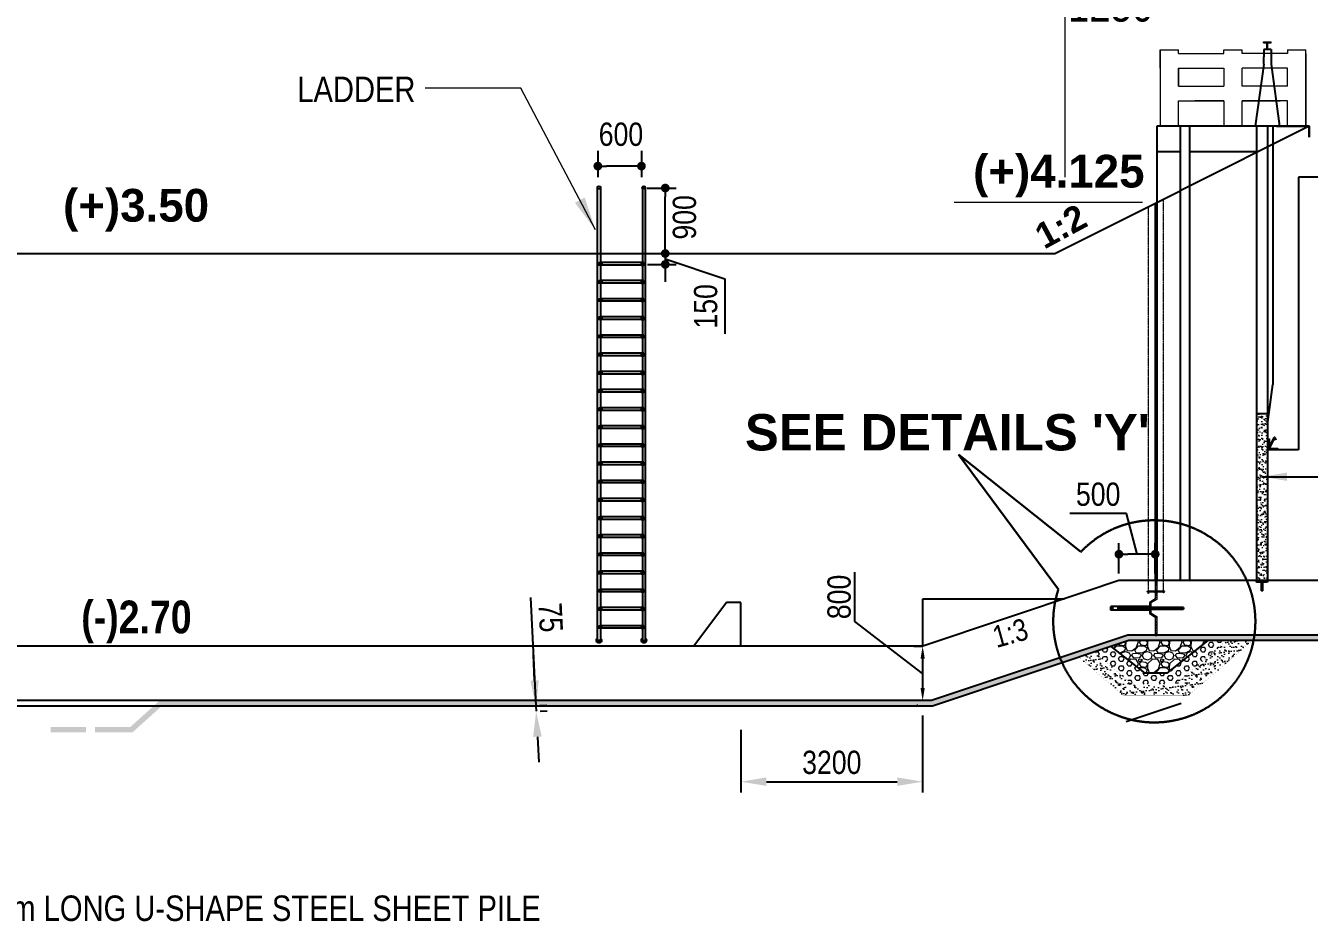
# Model space of a CAD drawing. Extents: x -119161 to 3778985, y -614964 to -30958.
# Drawn here: x 2724098 to 2741760, y -255258 to -242940 of the extents above; entities that cross this region are included whole.
import ezdxf

# ---------------------------------------------------------------- set-up
doc = ezdxf.new("R2010")
doc.units = 0
doc.header["$MEASUREMENT"] = 0
for name, pattern in [('DASHED', [0.75, 0.5, -0.25]), ('DASHED2', [9.525, 6.35, -3.175]), ('DASHEDX2', [38.1, 25.4, -12.7]), ('HIDDEN', [0.375, 0.25, -0.125])]:
    doc.linetypes.add(name, pattern=pattern)
doc.layers.get('0').update_dxf_attribs({"linetype": 'CONTINUOUS'})
doc.layers.get('DEFPOINTS').update_dxf_attribs({"linetype": 'CONTINUOUS'})
for name, color, linetype, lineweight in [('Dim', 7, 'CONTINUOUS', 9), ('Dimension', 8, 'CONTINUOUS', 18), ('Grid Line_Outer', 7, 'CONTINUOUS', 5), ('HATCH', 252, 'CONTINUOUS', 5), ('line2', 3, 'CONTINUOUS', 30), ('Railing', 8, 'CONTINUOUS', 0)]:
    doc.layers.add(name, color=color, linetype=linetype, lineweight=lineweight)
for name, color, linetype in [('DOTTED', 240, 'DASHED2'), ('LINE', 7, 'CONTINUOUS'), ('TEXT', 10, 'CONTINUOUS'), ('Water Ladder', 2, 'CONTINUOUS')]:
    doc.layers.add(name, color=color, linetype=linetype)
doc.styles.add('1-2', font='arial.ttf')
doc.styles.add('ARIAL', font='ARIALN.TTF')
doc.styles.add('DIM', font='isocp3.shx')
doc.styles.add('dimText', font='ARIALN.TTF')
doc.styles.add('text', font='ARIALN.TTF', dxfattribs={"height": 1.6})
doc.dimstyles.new('dim_150', dxfattribs={"dimtxt": 300, "dimasz": 300, "dimexe": 300, "dimexo": 100, "dimgap": 100, "dimtad": 1, "dimdec": 0, "dimzin": 0, "dimdsep": 46, "dimtxsty": 'DIM', "dimcen": 150, "dimclrd": 5, "dimclre": 5, "dimclrt": 7, "dimadec": 0, "dimazin": 0, "dimtfac": 1, "dimtdec": 0, "dimtmove": 0, "dimatfit": 3, "dimfxl": 20, "dimtolj": 1, "dimtzin": 0, "dimarcsym": 0})
doc.dimstyles.new('dim_230', dxfattribs={"dimtxt": 460, "dimasz": 460, "dimexe": 230, "dimexo": 100, "dimgap": 100, "dimtad": 1, "dimdec": 0, "dimzin": 0, "dimdsep": 46, "dimtxsty": 'dimText', "dimcen": 0.09, "dimclrd": 256, "dimclre": 256, "dimclrt": 7, "dimadec": 0, "dimazin": 0, "dimtfac": 1, "dimtdec": 0, "dimtofl": 0, "dimtmove": 0, "dimatfit": 3, "dimfxl": 1, "dimtolj": 1, "dimtzin": 0, "dimlwd": -1, "dimlwe": -1, "dimarcsym": 0})
pattern_1 = [(37.5, (2387104.2355, -270149.286), (-0.31496679, 9.63411885), [0, -7.6, 0, -8.5, 0, -8.125]), (7.5, (2387104.236, -270149.286), (8.84888353, 14.11073033), [0, -4.1, 0, -6.85, 0, -2.625]), (327.5, (2387098.0855, -270149.286), (15.5707093, 0.02829527), [0, -2.5, 0, -9, 0, -11.75]), (317.5, (2387098.086, -270149.286), (15.030633, 4.3883778), [0, -1.25, 0, -5.9, 0, -6.75])]

# ---------------------------------------------------------------- blocks, each defined once
blk = doc.blocks.new('*D1454')
at = {"layer": 'DEFPOINTS', "color": 0, "lineweight": -2, "ltscale": 500}
for p in [(2736319, -251473), (2736440, -252223), (2736440, -252223)]:
    blk.add_point(p, dxfattribs=at)
at = {"layer": 'Dim', "color": 5, "lineweight": -2, "ltscale": 500}
for p, q in [((2735505, -251136), (2735505, -250457)), ((2736440, -251848), (2735505, -251136)), ((2736319, -251473), (2736440, -251473)), ((2736440, -251648), (2736440, -252048))]:
    blk.add_line(p, q, dxfattribs=at)
for points in [[(2736411, -251648), (2736470, -251648), (2736440, -251473)], [(2736411, -252048), (2736470, -252048), (2736440, -252223)]]:
    blk.add_solid(points, dxfattribs=at)
at = {"layer": 'Dim', "color": 7, "ltscale": 500, "insert": (2735292, -250797), "char_height": 320, "attachment_point": 5, "rotation": 90, "style": 'ARIAL'}
blk.add_mtext('\\A1;800', dxfattribs=at)
blk = doc.blocks.new('_Dot')
at = {"color": 0, "linetype": 'ByBlock', "lineweight": -2}
blk.add_line((-0.5, 0), (-1, 0), dxfattribs=at)
at = {"color": 0, "linetype": 'ByBlock', "const_width": 0.5}
blk.add_lwpolyline([(-0.25, 0, 1), (0.25, 0, 1)], format="xyb", close=True, dxfattribs=at)
blk = doc.blocks.new('*D1480')
at = {"layer": 'DEFPOINTS', "color": 0, "lineweight": -2, "ltscale": 500}
for p in [(2739141, -250209), (2739141, -250573), (2739640, -250573)]:
    blk.add_point(p, dxfattribs=at)
at = {"layer": 'Dim', "color": 5, "lineweight": -2, "ltscale": 500}
for p, q in [((2739245, -249650), (2738466, -249650)), ((2739391, -250209), (2739245, -249650)), ((2739141, -250473), (2739141, -250059)), ((2739640, -250473), (2739640, -250059)), ((2739520, -250209), (2739261, -250209))]:
    blk.add_line(p, q, dxfattribs=at)
at = {"layer": 'Dim', "color": 5, "lineweight": -2, "ltscale": 500, "xscale": 120, "yscale": 120, "zscale": 120, "rotation": 180}
blk.add_blockref('_Dot', (2739141, -250209), dxfattribs=at)
at = {"layer": 'Dim', "color": 5, "lineweight": -2, "ltscale": 500, "xscale": 120, "yscale": 120, "zscale": 120}
blk.add_blockref('_Dot', (2739640, -250209), dxfattribs=at)
at = {"layer": 'Dim', "color": 7, "ltscale": 500, "insert": (2738855, -249386), "char_height": 320, "attachment_point": 5, "style": 'ARIAL'}
blk.add_mtext('\\A1;500', dxfattribs=at)
blk = doc.blocks.new('Water Ladder')
at = {"layer": 'Water Ladder'}
h = blk.add_hatch(color=15, dxfattribs=at)
h.dxf.hatch_style = 1
h.paths.add_polyline_path([(-129, -41), (-166, -41), (-166, -77), (-129, -77)])
h = blk.add_hatch(color=15, dxfattribs=at)
h.dxf.hatch_style = 1
h.paths.add_polyline_path([(415, -77), (452, -77), (452, -41), (415, -41)])
h = blk.add_hatch(color=15, dxfattribs=at)
h.dxf.hatch_style = 1
h.paths.add_polyline_path([(-129, -291), (-166, -291), (-166, -327), (-129, -327)])
h = blk.add_hatch(color=15, dxfattribs=at)
h.dxf.hatch_style = 1
h.paths.add_polyline_path([(415, -327), (452, -327), (452, -291), (415, -291)])
h = blk.add_hatch(color=15, dxfattribs=at)
h.dxf.hatch_style = 1
h.paths.add_polyline_path([(-129, -541), (-166, -541), (-166, -576), (-129, -576)])
h = blk.add_hatch(color=15, dxfattribs=at)
h.dxf.hatch_style = 1
h.paths.add_polyline_path([(415, -576), (452, -576), (452, -541), (415, -541)])
h = blk.add_hatch(color=15, dxfattribs=at)
h.dxf.hatch_style = 1
h.paths.add_polyline_path([(-129, -790), (-166, -790), (-166, -826), (-129, -826)])
h = blk.add_hatch(color=15, dxfattribs=at)
h.dxf.hatch_style = 1
h.paths.add_polyline_path([(415, -826), (452, -826), (452, -790), (415, -790)])
h = blk.add_hatch(color=15, dxfattribs=at)
h.dxf.hatch_style = 1
h.paths.add_polyline_path([(-129, -1040), (-166, -1040), (-166, -1076), (-129, -1076)])
h = blk.add_hatch(color=15, dxfattribs=at)
h.dxf.hatch_style = 1
h.paths.add_polyline_path([(-129, -1040), (-166, -1040), (-166, -1076), (-129, -1076)])
h = blk.add_hatch(color=15, dxfattribs=at)
h.dxf.hatch_style = 1
h.paths.add_polyline_path([(415, -1076), (452, -1076), (452, -1040), (415, -1040)])
h = blk.add_hatch(color=15, dxfattribs=at)
h.dxf.hatch_style = 1
h.paths.add_polyline_path([(415, -1076), (452, -1076), (452, -1040), (415, -1040)])
h = blk.add_hatch(color=15, dxfattribs=at)
h.dxf.hatch_style = 1
h.paths.add_polyline_path([(-129, -1290), (-166, -1290), (-166, -1326), (-129, -1326)])
h = blk.add_hatch(color=15, dxfattribs=at)
h.dxf.hatch_style = 1
h.paths.add_polyline_path([(415, -1326), (452, -1326), (452, -1290), (415, -1290)])
h = blk.add_hatch(color=15, dxfattribs=at)
h.dxf.hatch_style = 1
h.paths.add_polyline_path([(-129, -1540), (-166, -1540), (-166, -1576), (-129, -1576)])
h = blk.add_hatch(color=15, dxfattribs=at)
h.dxf.hatch_style = 1
h.paths.add_polyline_path([(415, -1576), (452, -1576), (452, -1540), (415, -1540)])
h = blk.add_hatch(color=15, dxfattribs=at)
h.dxf.hatch_style = 1
h.paths.add_polyline_path([(-129, -1790), (-166, -1790), (-166, -1826), (-129, -1826)])
h = blk.add_hatch(color=15, dxfattribs=at)
h.dxf.hatch_style = 1
h.paths.add_polyline_path([(415, -1826), (452, -1826), (452, -1790), (415, -1790)])
h = blk.add_hatch(color=15, dxfattribs=at)
h.dxf.hatch_style = 1
h.paths.add_polyline_path([(-129, -2040), (-166, -2040), (-166, -2076), (-129, -2076)])
h = blk.add_hatch(color=15, dxfattribs=at)
h.dxf.hatch_style = 1
h.paths.add_polyline_path([(415, -2076), (452, -2076), (452, -2040), (415, -2040)])
h = blk.add_hatch(color=15, dxfattribs=at)
h.dxf.hatch_style = 1
h.paths.add_polyline_path([(-129, -2290), (-166, -2290), (-166, -2325), (-129, -2325)])
h = blk.add_hatch(color=15, dxfattribs=at)
h.dxf.hatch_style = 1
h.paths.add_polyline_path([(415, -2325), (452, -2325), (452, -2290), (415, -2290)])
h = blk.add_hatch(color=15, dxfattribs=at)
h.dxf.hatch_style = 1
h.paths.add_polyline_path([(-129, -2539), (-166, -2539), (-166, -2575), (-129, -2575)])
h = blk.add_hatch(color=15, dxfattribs=at)
h.dxf.hatch_style = 1
h.paths.add_polyline_path([(415, -2575), (452, -2575), (452, -2539), (415, -2539)])
h = blk.add_hatch(color=15, dxfattribs=at)
h.dxf.hatch_style = 1
h.paths.add_polyline_path([(-129, -2789), (-166, -2789), (-166, -2825), (-129, -2825)])
h = blk.add_hatch(color=15, dxfattribs=at)
h.dxf.hatch_style = 1
h.paths.add_polyline_path([(415, -2825), (452, -2825), (452, -2789), (415, -2789)])
h = blk.add_hatch(color=15, dxfattribs=at)
h.dxf.hatch_style = 1
h.paths.add_polyline_path([(-129, -3039), (-166, -3039), (-166, -3075), (-129, -3075)])
h = blk.add_hatch(color=15, dxfattribs=at)
h.dxf.hatch_style = 1
h.paths.add_polyline_path([(415, -3075), (452, -3075), (452, -3039), (415, -3039)])
h = blk.add_hatch(color=15, dxfattribs=at)
h.dxf.hatch_style = 1
h.paths.add_polyline_path([(-129, -3289), (-166, -3289), (-166, -3325), (-129, -3325)])
h = blk.add_hatch(color=15, dxfattribs=at)
h.dxf.hatch_style = 1
h.paths.add_polyline_path([(415, -3325), (452, -3325), (452, -3289), (415, -3289)])
h = blk.add_hatch(color=15, dxfattribs=at)
h.dxf.hatch_style = 1
h.paths.add_polyline_path([(-129, -3539), (-166, -3539), (-166, -3575), (-129, -3575)])
h = blk.add_hatch(color=15, dxfattribs=at)
h.dxf.hatch_style = 1
h.paths.add_polyline_path([(415, -3575), (452, -3575), (452, -3539), (415, -3539)])
h = blk.add_hatch(color=15, dxfattribs=at)
h.dxf.hatch_style = 1
h.paths.add_polyline_path([(-129, -3789), (-166, -3789), (-166, -3825), (-129, -3825)])
h = blk.add_hatch(color=15, dxfattribs=at)
h.dxf.hatch_style = 1
h.paths.add_polyline_path([(415, -3825), (452, -3825), (452, -3789), (415, -3789)])
h = blk.add_hatch(color=15, dxfattribs=at)
h.dxf.hatch_style = 1
h.paths.add_polyline_path([(-129, -4039), (-166, -4039), (-166, -4074), (-129, -4074)])
h = blk.add_hatch(color=15, dxfattribs=at)
h.dxf.hatch_style = 1
h.paths.add_polyline_path([(415, -4074), (452, -4074), (452, -4039), (415, -4039)])
h = blk.add_hatch(color=15, dxfattribs=at)
h.dxf.hatch_style = 1
h.paths.add_polyline_path([(-129, -4288), (-166, -4288), (-166, -4324), (-129, -4324)])
h = blk.add_hatch(color=15, dxfattribs=at)
h.dxf.hatch_style = 1
h.paths.add_polyline_path([(415, -4324), (452, -4324), (452, -4288), (415, -4288)])
h = blk.add_hatch(color=15, dxfattribs=at)
h.dxf.hatch_style = 1
h.paths.add_polyline_path([(-128, -4538), (-165, -4538), (-165, -4574), (-128, -4574)])
h = blk.add_hatch(color=15, dxfattribs=at)
h.dxf.hatch_style = 1
h.paths.add_polyline_path([(417, -4574), (454, -4574), (454, -4538), (417, -4538)])
h = blk.add_hatch(color=15, dxfattribs=at)
h.dxf.hatch_style = 1
h.paths.add_polyline_path([(-128, -4788), (-165, -4788), (-165, -4824), (-128, -4824)])
h = blk.add_hatch(color=15, dxfattribs=at)
h.dxf.hatch_style = 1
h.paths.add_polyline_path([(417, -4824), (454, -4824), (454, -4788), (417, -4788)])
h = blk.add_hatch(color=15, dxfattribs=at)
h.dxf.hatch_style = 1
h.paths.add_polyline_path([(-128, -5038), (-165, -5038), (-165, -5074), (-128, -5074)])
h = blk.add_hatch(color=15, dxfattribs=at)
h.dxf.hatch_style = 1
h.paths.add_polyline_path([(417, -5074), (454, -5074), (454, -5038), (417, -5038)])
h = blk.add_hatch(color=15, dxfattribs=at)
h.dxf.hatch_style = 1
h.paths.add_polyline_path([(-146, -5218), (-146, -5241), (-186, -5241), (-186, -5218, 2.752629)])
h = blk.add_hatch(color=15, dxfattribs=at)
h.dxf.hatch_style = 1
h.paths.add_polyline_path([(-186, -5241), (-186, -5218, 2.752629), (-146, -5218), (-146, -5241)])
h = blk.add_hatch(color=15, dxfattribs=at)
h.dxf.hatch_style = 1
h.paths.add_polyline_path([(472, -5218), (472, -5241), (432, -5241), (432, -5218, 2.752629)])
for points in [[(-146, -3139), (-146, -5241), (-186, -5241), (-186, 974), (-146, 974), (-146, -41)], [(432, -3139), (432, -5241), (472, -5241), (472, 974), (432, 974), (432, -41)], [(-146, -77), (-146, -291)], [(-129, -41), (415, -41)], [(-129, -77), (415, -77)], [(432, -77), (432, -291)], [(-146, -327), (-146, -541)], [(-129, -291), (415, -291)], [(-129, -327), (415, -327)], [(432, -327), (432, -541)], [(-146, -576), (-146, -790)], [(-129, -541), (415, -541)], [(-129, -576), (415, -576)], [(432, -576), (432, -790)], [(-146, -826), (-146, -1040)], [(-129, -790), (415, -790)], [(-129, -826), (415, -826)], [(432, -826), (432, -1040)], [(-129, -1040), (415, -1040)], [(-129, -1040), (415, -1040)], [(-146, -1076), (-146, -1290)], [(-129, -1076), (415, -1076)], [(-129, -1076), (415, -1076)], [(432, -1076), (432, -1290)], [(-146, -1326), (-146, -1540)], [(-129, -1290), (415, -1290)], [(-129, -1326), (415, -1326)], [(432, -1326), (432, -1540)], [(-146, -1576), (-146, -1790)], [(-129, -1540), (415, -1540)], [(-129, -1576), (415, -1576)], [(432, -1576), (432, -1790)], [(-146, -1826), (-146, -2040)], [(-129, -1790), (415, -1790)], [(-129, -1826), (415, -1826)], [(432, -1826), (432, -2040)], [(-146, -2076), (-146, -2290)], [(-129, -2040), (415, -2040)], [(-129, -2076), (415, -2076)], [(432, -2076), (432, -2290)], [(-129, -2290), (415, -2290)], [(-146, -2325), (-146, -2539)], [(-129, -2325), (415, -2325)], [(432, -2325), (432, -2789)], [(-146, -2575), (-146, -2789)], [(-129, -2539), (415, -2539)], [(-129, -2575), (415, -2575)], [(-146, -2825), (-146, -3039)], [(-129, -2789), (415, -2789)], [(-129, -2825), (415, -2825)], [(432, -2825), (432, -3039)], [(-146, -3075), (-146, -3139)], [(-129, -3039), (415, -3039)], [(-129, -3075), (415, -3075)], [(432, -3075), (432, -3139)], [(-146, -3325), (-146, -3389)], [(-129, -3289), (415, -3289)], [(-129, -3325), (415, -3325)], [(-146, -3575), (-146, -3639)], [(-129, -3539), (415, -3539)], [(-129, -3575), (415, -3575)], [(-146, -3825), (-146, -3889)], [(-129, -3789), (415, -3789)], [(-129, -3825), (415, -3825)], [(-129, -4039), (415, -4039)], [(-146, -4074), (-146, -4138)], [(-129, -4074), (415, -4074)], [(-146, -4324), (-146, -4388)], [(-129, -4288), (415, -4288)], [(-129, -4324), (415, -4324)], [(-145, -4574), (-145, -5207)], [(-128, -4538), (417, -4538)], [(-128, -4574), (417, -4574)], [(-128, -4788), (417, -4788)], [(-128, -4824), (417, -4824)], [(-128, -5038), (417, -5038)], [(-128, -5074), (417, -5074)]]:
    blk.add_lwpolyline(points, dxfattribs=at)
for points in [[(-166, -41), (-129, -41), (-129, -77), (-166, -77)], [(452, -41), (415, -41), (415, -77), (452, -77)], [(-166, -291), (-129, -291), (-129, -327), (-166, -327)], [(452, -291), (415, -291), (415, -327), (452, -327)], [(-166, -541), (-129, -541), (-129, -576), (-166, -576)], [(452, -541), (415, -541), (415, -576), (452, -576)], [(-166, -790), (-129, -790), (-129, -826), (-166, -826)], [(452, -790), (415, -790), (415, -826), (452, -826)], [(-166, -1040), (-129, -1040), (-129, -1076), (-166, -1076)], [(-166, -1040), (-129, -1040), (-129, -1076), (-166, -1076)], [(452, -1040), (415, -1040), (415, -1076), (452, -1076)], [(452, -1040), (415, -1040), (415, -1076), (452, -1076)], [(-166, -1290), (-129, -1290), (-129, -1326), (-166, -1326)], [(452, -1290), (415, -1290), (415, -1326), (452, -1326)], [(-166, -1540), (-129, -1540), (-129, -1576), (-166, -1576)], [(452, -1540), (415, -1540), (415, -1576), (452, -1576)], [(-166, -1790), (-129, -1790), (-129, -1826), (-166, -1826)], [(452, -1790), (415, -1790), (415, -1826), (452, -1826)], [(-166, -2040), (-129, -2040), (-129, -2076), (-166, -2076)], [(452, -2040), (415, -2040), (415, -2076), (452, -2076)], [(-166, -2290), (-129, -2290), (-129, -2325), (-166, -2325)], [(452, -2290), (415, -2290), (415, -2325), (452, -2325)], [(-166, -2539), (-129, -2539), (-129, -2575), (-166, -2575)], [(452, -2539), (415, -2539), (415, -2575), (452, -2575)], [(-166, -2789), (-129, -2789), (-129, -2825), (-166, -2825)], [(452, -2789), (415, -2789), (415, -2825), (452, -2825)], [(-166, -3039), (-129, -3039), (-129, -3075), (-166, -3075)], [(452, -3039), (415, -3039), (415, -3075), (452, -3075)], [(-166, -3289), (-129, -3289), (-129, -3325), (-166, -3325)], [(452, -3289), (415, -3289), (415, -3325), (452, -3325)], [(-166, -3539), (-129, -3539), (-129, -3575), (-166, -3575)], [(452, -3539), (415, -3539), (415, -3575), (452, -3575)], [(-166, -3789), (-129, -3789), (-129, -3825), (-166, -3825)], [(452, -3789), (415, -3789), (415, -3825), (452, -3825)], [(-166, -4039), (-129, -4039), (-129, -4074), (-166, -4074)], [(452, -4039), (415, -4039), (415, -4074), (452, -4074)], [(-166, -4288), (-129, -4288), (-129, -4324), (-166, -4324)], [(452, -4288), (415, -4288), (415, -4324), (452, -4324)], [(-165, -4538), (-128, -4538), (-128, -4574), (-165, -4574)], [(454, -4538), (417, -4538), (417, -4574), (454, -4574)], [(-165, -4788), (-128, -4788), (-128, -4824), (-165, -4824)], [(454, -4788), (417, -4788), (417, -4824), (454, -4824)], [(-165, -5038), (-128, -5038), (-128, -5074), (-165, -5074)], [(454, -5038), (417, -5038), (417, -5074), (454, -5074)]]:
    blk.add_lwpolyline(points, close=True, dxfattribs=at)
for centre, radius, start, end in [((-166, 986), 22.9, 328.622, 211.378), ((452, 986), 22.9, 328.622, 211.378), ((-166, -5241), 34.5, 124.5748, 55.4252), ((-166, -5241), 30.5, 129.9311, 50.0689), ((452, -5241), 34.5, 124.5748, 55.4252), ((452, -5241), 30.5, 129.9311, 50.0689)]:
    blk.add_arc(centre, radius, start, end, dxfattribs=at)
blk = doc.blocks.new('*D1481')
at = {"layer": 'DEFPOINTS', "color": 0, "lineweight": -2, "ltscale": 500}
for p in [(2732551, -245173), (2732899, -245173), (2732524, -246073)]:
    blk.add_point(p, dxfattribs=at)
at = {"layer": 'Dim', "color": 5, "lineweight": -2, "ltscale": 500}
for p, q in [((2732651, -245173), (2733049, -245173)), ((2732899, -245953), (2732899, -245293)), ((2732624, -246073), (2733049, -246073))]:
    blk.add_line(p, q, dxfattribs=at)
at = {"layer": 'Dim', "color": 5, "lineweight": -2, "ltscale": 500, "xscale": 120, "yscale": 120, "zscale": 120}
for p, rotation in [((2732899, -245173), 90), ((2732899, -246073), 270)]:
    blk.add_blockref('_Dot', p, dxfattribs=dict(at, rotation=rotation))
at = {"layer": 'Dim', "color": 7, "ltscale": 500, "insert": (2733164, -245576), "char_height": 320, "attachment_point": 5, "rotation": 90, "style": 'ARIAL'}
blk.add_mtext('\\A1;900', dxfattribs=at)
blk = doc.blocks.new('*D1482')
at = {"layer": 'DEFPOINTS', "color": 0, "lineweight": -2, "ltscale": 500}
for p in [(2731971, -244563), (2732571, -244563), (2731971, -244871)]:
    blk.add_point(p, dxfattribs=at)
at = {"layer": 'Dim', "color": 5, "lineweight": -2, "ltscale": 500}
for p, q in [((2731971, -244663), (2731971, -245021)), ((2732571, -244663), (2732571, -245021)), ((2732451, -244871), (2732091, -244871))]:
    blk.add_line(p, q, dxfattribs=at)
at = {"layer": 'Dim', "color": 5, "lineweight": -2, "ltscale": 500, "xscale": 120, "yscale": 120, "zscale": 120, "rotation": 180}
blk.add_blockref('_Dot', (2731971, -244871), dxfattribs=at)
at = {"layer": 'Dim', "color": 5, "lineweight": -2, "ltscale": 500, "xscale": 120, "yscale": 120, "zscale": 120}
blk.add_blockref('_Dot', (2732571, -244871), dxfattribs=at)
at = {"layer": 'Dim', "color": 7, "ltscale": 500, "insert": (2732289, -244435), "char_height": 320, "attachment_point": 5, "style": 'ARIAL'}
blk.add_mtext('\\A1;600', dxfattribs=at)
blk = doc.blocks.new('*D1487')
at = {"layer": 'DEFPOINTS', "color": 0, "lineweight": -2, "ltscale": 500}
for p in [(2732524, -246073), (2732552, -246223), (2732899, -246223)]:
    blk.add_point(p, dxfattribs=at)
at = {"layer": 'Dim', "color": 5, "lineweight": -2, "ltscale": 500}
for p, q in [((2732899, -245953), (2732899, -245833)), ((2732624, -246073), (2733049, -246073)), ((2732899, -246073), (2732899, -246223)), ((2732899, -246073), (2732899, -246223)), ((2732899, -246148), (2733719, -246423)), ((2732652, -246223), (2733049, -246223)), ((2732899, -246343), (2732899, -246463)), ((2733719, -246423), (2733719, -247177))]:
    blk.add_line(p, q, dxfattribs=at)
at = {"layer": 'Dim', "color": 5, "lineweight": -2, "ltscale": 500, "xscale": 120, "yscale": 120, "zscale": 120}
for p, rotation in [((2732899, -246073), 270), ((2732899, -246223), 90)]:
    blk.add_blockref('_Dot', p, dxfattribs=dict(at, rotation=rotation))
at = {"layer": 'Dim', "color": 7, "ltscale": 500, "insert": (2733456, -246800), "char_height": 320, "attachment_point": 5, "rotation": 90, "style": 'ARIAL'}
blk.add_mtext('\\A1;150', dxfattribs=at)
blk = doc.blocks.new('Ralling 02')
at = {"layer": 'Railing', "ltscale": 500}
for p, q in [((-1750, 0), (-1750, 1050)), ((-1750, 1000), (-1750, 0)), ((-1500, 1050), (-1500, 1000)), ((-875, 1000), (-875, 1050)), ((-625, 1000), (-625, 1050)), ((0, 1000), (0, 1050)), ((0, 1000), (0, 1050)), ((250, 800), (250, 1050)), ((250, 1050), (250, 0)), ((-1500, 800), (-875, 800)), ((-1500, 550), (-1500, 800)), ((-875, 550), (-875, 800)), ((0, 800), (-625, 800)), ((0, 550), (0, 800)), ((-1500, 0), (-1500, 350)), ((-875, 0), (-875, 350)), ((0, 0), (0, 350))]:
    blk.add_line(p, q, dxfattribs=at)
for points in [[(-1500, 1050), (-1750, 1050)], [(-1500, 1000), (-875, 1000)], [(-625, 1050), (-875, 1050)], [(0, 1000), (-625, 1000)], [(250, 1050), (0, 1050)], [(-625, 800), (-625, 550)], [(0, 800), (0, 800), (0, 550)], [(-1500, 550), (-875, 550)], [(0, 550), (-625, 550)], [(-1500, 350), (-875, 350)], [(-875, 350), (-1400, 350)], [(-625, 350), (-225, 350)], [(0, 350), (-625, 350)], [(-625, 350), (-625, 0)]]:
    blk.add_lwpolyline(points, dxfattribs=at)
blk.add_lwpolyline([(-625, 1000), (-625, 1000)], close=True, dxfattribs=at)
blk = doc.blocks.new('KK')
at = {"layer": 'LINE', "lineweight": 15}
for p, q in [((-286, 1162), (-184, 1162)), ((-286, 1148), (-286, 1162)), ((-286, 1148), (-184, 1148)), ((-242, 1056), (-242, 1148)), ((-226, 1056), (-226, 1148)), ((-184, 1148), (-184, 1162))]:
    blk.add_line(p, q, dxfattribs=at)
at = {"layer": 'LINE'}
for p, q in [((-182, 1056), (-284, 1056)), ((-284, 1054), (-284, 955)), ((-284, 856), (-284, 953)), ((-182, 1056), (-182, 956)), ((-182, 956), (-182, 856)), ((-284, 856), (-400, 0)), ((-182, 856), (-66, 0))]:
    blk.add_line(p, q, dxfattribs=at)
blk = doc.blocks.new('*D1498')
at = {"layer": 'DEFPOINTS', "color": 0, "lineweight": -2, "ltscale": 500}
for p in [(2731073, -252297), (2731076, -252372), (2731122, -252370)]:
    blk.add_point(p, dxfattribs=at)
at = {"layer": 'Dim', "color": 5, "lineweight": -2, "ltscale": 500}
for p, q in [((2731044, -250804), (2731118, -252294)), ((2731101, -251945), (2731084, -251595)), ((2731118, -252294), (2731122, -252370)), ((2731118, -252294), (2731122, -252370)), ((2731173, -252292), (2731268, -252287)), ((2731176, -252367), (2731272, -252362)), ((2731139, -252719), (2731157, -253069))]:
    blk.add_line(p, q, dxfattribs=at)
for points in [[(2731159, -251942), (2731043, -251948), (2731118, -252294)], [(2731198, -252716), (2731081, -252722), (2731122, -252370)]]:
    blk.add_solid(points, dxfattribs=at)
at = {"layer": 'Dim', "color": 7, "ltscale": 500, "insert": (2731321, -251079), "char_height": 320, "attachment_point": 5, "rotation": 272.8443, "style": 'ARIAL'}
blk.add_mtext('\\A1;75', dxfattribs=at)
blk = doc.blocks.new('huk')
at = {"layer": 'Dim'}
h = blk.add_hatch(dxfattribs=at)
h.set_pattern_fill('ANSI31', color=15)
h.set_pattern_definition([(45, (-358365.36117, -19477.47705), (-0.08838834765, 0.08838834765), [])])
h.paths.add_polyline_path([(13, 3, 0.75964), (-13, 3), (-94, 3, 4.674984), (-94, -6), (-12, -6, 0.637498), (12, -6), (94, -6, 4.674984), (94, 3)])
h.paths.add_polyline_path([(-6, 0, -1), (6, 0, -1)], flags=16)
at = {"layer": 'DOTTED', "color": 8}
for points in [[(-94, 3), (-13, 3)], [(13, 3), (94, 3)], [(-94, -6), (-12, -6)], [(12, -6), (94, -6)]]:
    blk.add_lwpolyline(points, dxfattribs=at)
blk.add_circle((0, 0), 6.04, dxfattribs=at)
for centre, radius, start, end in [((-104, -1), 11, 24.1477, 335.8523), ((0, 0), 13, 15.5565, 164.4435), ((104, -1), 11, 204.1477, 155.8523), ((0, 0), 13, 204.9652, 335.0348)]:
    blk.add_arc(centre, radius, start, end, dxfattribs=at)
blk = doc.blocks.new('*D1531')
at = {"layer": 'DEFPOINTS', "color": 0, "lineweight": -2, "ltscale": 500}
for p in [(2736440, -252326), (2733940, -252526), (2736440, -253338)]:
    blk.add_point(p, dxfattribs=at)
at = {"layer": 'Dim', "color": 5, "lineweight": -2, "ltscale": 500}
for p, q in [((2736440, -252426), (2736440, -253488)), ((2733940, -252626), (2733940, -253488)), ((2734290, -253338), (2736090, -253338))]:
    blk.add_line(p, q, dxfattribs=at)
for points in [[(2734290, -253279), (2734290, -253396), (2733940, -253338)], [(2736090, -253279), (2736090, -253396), (2736440, -253338)]]:
    blk.add_solid(points, dxfattribs=at)
at = {"layer": 'Dim', "color": 7, "ltscale": 500, "insert": (2735190, -253074), "char_height": 320, "attachment_point": 5, "style": 'ARIAL'}
blk.add_mtext('\\A1;3200', dxfattribs=at)
blk = doc.blocks.new('*D1538')
at = {"layer": 'DEFPOINTS', "color": 0, "lineweight": -2, "ltscale": 500}
for p in [(2723050, -240823), (2738400, -242043), (2738400, -245124)]:
    blk.add_point(p, dxfattribs=at)
at = {"layer": 'Dim', "ltscale": 500}
for p, q in [((2723050, -240923), (2723050, -242273)), ((2738400, -245024), (2738400, -241813)), ((2723400, -242043), (2738050, -242043))]:
    blk.add_line(p, q, dxfattribs=at)
at = {"layer": 'Dim', "lineweight": -2, "ltscale": 500}
for points in [[(2723400, -241984), (2723400, -242101), (2723050, -242043)], [(2738050, -241984), (2738050, -242101), (2738400, -242043)]]:
    blk.add_solid(points, dxfattribs=at)
at = {"layer": 'Dim', "color": 7, "ltscale": 500, "insert": (2730725, -241708), "char_height": 460, "attachment_point": 5, "style": 'dimText'}
blk.add_mtext('\\A1;15350', dxfattribs=at)
blk = doc.blocks.new('*D1539')
at = {"layer": 'DEFPOINTS', "color": 0, "lineweight": -2, "ltscale": 500}
for p in [(2739651, -241610), (2739651, -242043), (2738400, -245124)]:
    blk.add_point(p, dxfattribs=at)
at = {"layer": 'Dim', "ltscale": 500}
for p, q in [((2739651, -241710), (2739651, -242273)), ((2738400, -245024), (2738400, -241813)), ((2738750, -242043), (2739301, -242043))]:
    blk.add_line(p, q, dxfattribs=at)
at = {"layer": 'Dim', "lineweight": -2, "ltscale": 500}
for points in [[(2738750, -241984), (2738750, -242101), (2738400, -242043)], [(2739301, -241984), (2739301, -242101), (2739651, -242043)]]:
    blk.add_solid(points, dxfattribs=at)
at = {"layer": 'Dim', "color": 7, "ltscale": 500, "insert": (2739026, -242657), "char_height": 460, "attachment_point": 5, "style": 'dimText'}
blk.add_mtext('\\A1;1250', dxfattribs=at)

msp = doc.modelspace()

# ---------------------------------------------------------------- hatches: boundary and pattern name
at = {"layer": 'Dim', "ltscale": 50}
h = msp.add_hatch(dxfattribs=at)
h.set_pattern_fill('AR-SAND', color=2, scale=40)
h.set_pattern_definition([(37.5, (-88510.82, 480064.56), (-2.5197343, 77.0729508), [0, -60.8, 0, -68, 0, -65]), (7.5, (-88510.82, 480064.56), (70.7910682, 112.8858426), [0, -32.8, 0, -54.8, 0, -21]), (327.5, (-88560.02, 480064.56), (124.5656745, 0.2263621), [0, -20, 0, -72, 0, -94]), (317.5, (-88560.02, 480064.56), (120.245064, 35.1070226), [0, -10, 0, -47.2, 0, -54])])
h.paths.add_polyline_path([(2741035.6, -250572.8), (2741185.5, -250572.8), (2741185.5, -248272.8), (2741035.6, -248272.8)])
at = {"layer": 'Dim'}
h = msp.add_hatch(dxfattribs=at)
h.set_pattern_fill('AR-SAND', color=8, scale=5)
h.set_pattern_definition(pattern_1)
h.paths.add_polyline_path([(2739660.5, -250572.8), (2739640.5, -250572.8), (2739640.5, -250822.8), (2739560.5, -250872.8), (2739560.5, -250916.7), (2739580.5, -250916.7), (2739580.5, -250879.9), (2739660.5, -250829.9)])
h = msp.add_hatch(color=15, dxfattribs=at)
h.dxf.hatch_style = 1
h.paths.add_polyline_path([(2739056, -250928.8), (2739030.5, -250928.9), (2739030.5, -250978.9), (2739056, -250978.9)])
h = msp.add_hatch(color=15, dxfattribs=at)
h.dxf.hatch_style = 1
h.paths.add_polyline_path([(2740030.3, -250943.7), (2740030.3, -250963.7), (2739130.8, -250963.7), (2739130.8, -250943.7)])
h = msp.add_hatch(dxfattribs=at)
h.set_pattern_fill('AR-SAND', color=8, scale=5)
h.set_pattern_definition(pattern_1)
h.paths.add_polyline_path([(2739640.5, -251322.8), (2739660.5, -251322.8), (2739660.5, -251065.6), (2739580.5, -251015.6), (2739580.5, -250978.9), (2739560.5, -250978.9), (2739560.5, -251022.8), (2739640.5, -251072.8)])
h = msp.add_hatch(dxfattribs=at)
h.set_pattern_fill('AR-CONC', color=8, scale=20)
h.set_pattern_definition([(50, (2396029.9, -395170.54), (143.452037, -12.550427), [15, -165]), (355, (2396029.9, -395170.54), (-27.750267, 150.438427), [12, -132]), (100.451444, (2396041.86, -395171.59), (115.70177, 137.888), [12.74804, -140.22842]), (46.1842, (2396029.9, -395130.54), (213.44827, -33.10386), [22.5, -247.5]), (96.635635, (2396047.69, -395133.3), (186.93239, 194.82372), [19.12207, -210.34275]), (351.184164, (2396029.9, -395130.54), (186.93239, 194.82372), [18, -198]), (21, (2396049.9, -395140.54), (119.38141, -80.523778), [15, -165]), (326, (2396049.9, -395140.54), (48.663066, 145.03001), [12, -132]), (71.451445, (2396059.85, -395147.25), (168.044475, 64.50623), [12.74804, -140.22842]), (37.5, (2396029.9, -395170.544), (2.431971, 66.578771), [0, -130.4, 0, -134, 0, -132.5]), (7.5, (2396029.9, -395170.544), (52.613907, 78.882342), [0, -76.4, 0, -127.4, 0, -50.5]), (327.5, (2395985.3, -395170.544), (106.764487, -4.510974), [0, -50, 0, -156, 0, -207]), (317.5, (2395965.3, -395170.54), (116.637234, 20.020996), [0, -65, 0, -103.6, 0, -147])])
h.paths.add_polyline_path([(2766831, -252523.4), (2766340.8, -252523.1), (2766340.8, -252598.1), (2766831, -252598.4)])
h.paths.add_polyline_path([(2724930.7, -252583.5), (2724440.7, -252583.5), (2724440.7, -252658.5), (2724930.7, -252658.5)])
h.paths.add_polyline_path([(2747960.3, -251322.8), (2741760.5, -251322.8), (2740110.5, -251322.6), (2739262.9, -251322.6), (2737379.5, -251950.4), (2736562.1, -252222.8), (2725940.7, -252222.8), (2725540.7, -252583.5), (2725050.7, -252583.5), (2725050.7, -252658.5), (2725569.6, -252658.5), (2725969.6, -252297.8), (2736574.3, -252297.8), (2737410.7, -252019), (2739274.5, -251397.6), (2740110.5, -251397.6), (2741760.4, -251397.8), (2747929.2, -251397.8), (2748079.2, -251547.8), (2749110.5, -251547.8), (2749947.1, -251547.8), (2751849.6, -252182.2), (2752208.6, -252297.8), (2757583, -252297.8), (2765349.3, -252298), (2765709.3, -252598.1), (2766220.8, -252598.1), (2766220.8, -252523.1), (2765736.7, -252523.1), (2765376.5, -252223), (2757583, -252222.8), (2752208.6, -252222.8), (2751841.7, -252100.5), (2749958.6, -251472.8), (2749110.5, -251472.8), (2748110.3, -251472.8)])
at = {"layer": 'Grid Line_Outer', "ltscale": 2}
h = msp.add_hatch(dxfattribs=at)
h.set_pattern_fill('ANSI31', color=1)
h.set_pattern_definition([(45, (2283838.76081, -214053.4164), (-0.08838834765, 0.08838834765), [])])
h.paths.add_polyline_path([(2741333.5, -248772.8), (2741331.5, -248749), (2741209.8, -248749), (2741211.8, -248621.6), (2741185.5, -248621.6), (2741185.5, -248772.8)])
h = msp.add_hatch(dxfattribs=at)
h.set_pattern_fill('ANSI31', color=1, scale=0.6)
h.set_pattern_definition([(45, (2466744.149275, -228661.81402), (-0.05303300859, 0.05303300859), [])])
h.paths.add_polyline_path([(2741122.3, -250595.4), (2741098.5, -250595.4), (2741098.5, -250714.7), (2741122.3, -250714.7)])
h.paths.add_polyline_path([(2741191.4, -250573.5), (2741028.8, -250573.5), (2741028.8, -250595.4), (2741191.4, -250595.4)])
at = {"layer": 'HATCH', "ltscale": 50}
h = msp.add_hatch(dxfattribs=at)
h.set_pattern_fill('AR-SAND', color=2, scale=50)
h.set_pattern_definition([(37.5, (2370033.26, -282216.53), (-3.149668, 96.341188), [0, -76, 0, -85, 0, -81.25]), (7.5, (2370033.26, -282216.53), (88.488835, 141.107303), [0, -41, 0, -68.5, 0, -26.25]), (327.5, (2369971.76, -282216.53), (155.707093, 0.282953), [0, -25, 0, -90, 0, -117.5]), (317.5, (2369971.76, -282216.53), (150.30633, 43.88378), [0, -12.5, 0, -59, 0, -67.5])])
h.paths.add_polyline_path([(2740976.1, -251397.7), (2740675.5, -251397.1), (2740622.8, -251397), (2739921.5, -251997.5), (2739321.8, -251997.5), (2738795.6, -251546.9), (2738579.2, -251615.5), (2739200.5, -252147.5), (2740100.5, -252147.5)])
h = msp.add_hatch(dxfattribs=at)
h.set_pattern_fill('HEX', color=5, scale=300)
h.set_pattern_definition([(0, (2396029.9, -353005.62), (0, 64.951905), [37.5, -75]), (120, (2396029.9, -353005.62), (-56.25, -32.475953), [37.5, -75]), (60, (2396067.4, -353005.62), (-56.25, 32.475953), [37.5, -75])])
h.paths.add_polyline_path([(2739321.8, -251997.5), (2739921.5, -251997.5), (2740622.8, -251397), (2740363.3, -251397), (2739800.5, -251847.5), (2739500.5, -251847.5), (2739031.5, -251472.1), (2738795.6, -251546.9)])
h = msp.add_hatch(dxfattribs=at)
h.set_pattern_fill('GRAVEL', color=16, scale=300)
h.set_pattern_definition([(228.0127875, (2396245.902, -352705.623), (-2400, -2700), [40.3608, -3995.72641]), (184.9697407, (2396218.902, -352735.623), (3600, 300), [69.2604, -6856.77743]), (132.510447, (2396149.902, -352741.623), (3000, -3300), [48.8364, -4834.80978]), (267.273689, (2396032.902, -352816.623), (300, 6000), [63.0714, -6244.06741]), (292.833654, (2396029.902, -352879.623), (-1500, 3600), [61.8465, -6122.81194]), (357.273689, (2396053.902, -352936.623), (-6000, 300), [63.0714, -6244.06741]), (37.6942405, (2396116.902, -352939.623), (-3900, -3000), [83.4087, -8257.45456]), (72.2553284, (2396182.902, -352888.623), (2100, 6600), [78.7464, -7795.89645]), (121.4295656, (2396206.902, -352813.623), (-2400, 3900), [63.285, -6265.22193]), (175.236358, (2396173.902, -352759.623), (3300, -300), [72.2496, -3540.22877]), (222.3974378, (2396101.902, -352753.623), (-3600, -3300), [93.4344, -9250.0125]), (138.814075, (2396329.902, -352819.623), (-2100, 1800), [31.8903, -3157.15344]), (171.4692344, (2396305.902, -352798.623), (3900, -600), [60.6711, -6006.45342]), (225, (2396245.9, -352789.62), (-3e-14, -300), [42.4263, -381.83777]), (203.19859, (2396224.9, -352753.623), (1500, 600), [22.8474, -2261.88453]), (291.80141, (2396203.9, -352762.623), (-300, 900), [32.3109, -1583.23854]), (30.963757, (2396215.9, -352792.623), (900, 600), [52.4787, -1696.80687]), (161.56505, (2396260.9, -352765.62), (600, -300), [37.9473, -910.736]), (16.3895403, (2396029.902, -352762.623), (3000, 900), [53.16, -5262.85354]), (70.346176, (2396080.902, -352747.623), (-1200, -3300), [44.5983, -4415.22232]), (293.19859, (2396260.9, -352705.623), (-600, 1500), [45.6945, -2239.03743]), (343.6104597, (2396278.902, -352747.623), (-3000, 900), [53.16, -5262.85354]), (339.443955, (2396029.902, -352948.623), (-1500, 600), [51.264, -2511.93712]), (294.7751406, (2396077.902, -352966.623), (-1500, 3300), [42.9534, -4252.39292]), (66.80141, (2396263.9, -353005.623), (600, 1500), [45.6945, -2239.03743]), (17.3540246, (2396281.902, -352963.623), (-3900, -1200), [50.2893, -4978.62708]), (69.443955, (2396116.902, -353005.623), (-600, -1500), [25.632, -2537.56912]), (101.309932, (2396245.9, -353005.623), (-300, 1200), [15.297, -1514.40885]), (165.963757, (2396242.9, -352990.62), (900, -300), [61.8465, -1175.0852]), (186.009006, (2396182.902, -352975.623), (3000, 300), [57.315, -5674.17695]), (303.690068, (2396215.9, -352819.62), (-300, 600), [43.2666, -1038.39878]), (353.1572266, (2396239.902, -352855.623), (5100, -600), [75.5382, -7478.26879]), (60.945396, (2396314.902, -352864.623), (-1200, -2100), [30.8868, -3057.80224]), (90, (2396329.9, -352837.62), (-300, 300), [18, -282]), (120.256437, (2396176.902, -352966.623), (1200, -2100), [41.6772, -4126.056]), (48.0127875, (2396155.902, -352930.623), (2400, 2700), [80.7216, -3955.36561]), (0, (2396209.9, -352870.62), (300, 300), [78, -222]), (325.3048465, (2396287.902, -352870.623), (3000, -2100), [47.4342, -4695.9823]), (254.054604, (2396326.9, -352897.623), (-300, -1200), [43.6806, -2140.35237]), (207.6459754, (2396314.902, -352939.623), (-5700, -3000), [71.1195, -7040.84225]), (175.4260787, (2396251.902, -352972.623), (-3900, 300), [75.2397, -7448.72202])])
h.paths.add_polyline_path([(2739500.5, -251847.5), (2739800.5, -251847.5), (2740363.3, -251397), (2739412.5, -251397), (2739265.9, -251397.8), (2739031.5, -251472.1)])

# ---------------------------------------------------------------- linework, layer by layer
for p, q in [((2739580.5, -250928.1), (2739030.5, -250928.9)), ((2739580.5, -250978.9), (2739030.5, -250978.9))]:
    msp.add_line(p, q)
for points in [[(2739030.5, -250978.9), (2739030.5, -250928.9)], [(2739056, -250978.9), (2739056, -250928.9)]]:
    msp.add_lwpolyline(points)
at = {"color": 5}
msp.add_lwpolyline([(2739640.5, -251322.6), (2739660.5, -251322.6)], dxfattribs=at)
at = {"layer": 'Dim', "color": 8, "ltscale": 500}
msp.add_line((2739463.3, -245370.9), (2736873.7, -245370.9), dxfattribs=at)
at = {"layer": 'DOTTED', "color": 0, "linetype": 'DASHEDX2', "lineweight": 20, "ltscale": 0.07}
for points in [[(2739754.3, -250739.1), (2739754.3, -245324.5)], [(2739546.3, -250734.7), (2739546.3, -245427.3)]]:
    msp.add_lwpolyline(points, dxfattribs=at)
at = {"layer": 'DOTTED', "color": 8, "linetype": 'ByBlock', "ltscale": 0.5, "const_width": 1}
for points in [[(2740976.1, -251397.7), (2740100.5, -252147.5), (2739200.5, -252147.5), (2738579.2, -251615.5)], [(2740621.9, -251397.8), (2739921.5, -251997.5), (2739321.8, -251997.5), (2738795.6, -251546.9)]]:
    msp.add_lwpolyline(points, dxfattribs=at)
at = {"layer": 'DOTTED', "color": 8, "linetype": 'ByBlock', "ltscale": 0.5}
msp.add_lwpolyline([(2740362.3, -251397.8), (2739800.5, -251847.5), (2739500.5, -251847.5), (2739031.5, -251472.1)], dxfattribs=at)
at = {"layer": 'Grid Line_Outer', "color": 1, "ltscale": 2}
msp.add_line((2741283.5, -248772.8), (2741281.5, -248749), dxfattribs=at)
msp.add_lwpolyline([(2741283.5, -248772.8), (2741185.5, -248772.8), (2741185.5, -248621.6), (2741211.8, -248621.6), (2741209.8, -248749), (2741281.5, -248749)], dxfattribs=at)
at = {"layer": 'Grid Line_Outer', "color": 1, "lineweight": 35, "ltscale": 2}
msp.add_lwpolyline([(2741209.8, -248749), (2741282.3, -248604.2), (2741296.8, -248642.1)], dxfattribs=at)
at = {"layer": 'Grid Line_Outer', "color": 1, "ltscale": 2}
for points in [[(2741028.8, -250573.5), (2741191.4, -250573.5), (2741191.4, -250595.4), (2741028.8, -250595.4)], [(2741122.3, -250714.7), (2741098.5, -250714.7), (2741098.5, -250595.4), (2741122.3, -250595.4)]]:
    msp.add_lwpolyline(points, close=True, dxfattribs=at)
at = {"layer": 'LINE', "ltscale": 500}
for p, q in [((2741260.4, -244322.8), (2739660.4, -244322.8)), ((2739985.4, -244672.8), (2739660.4, -244672.8)), ((2741035.5, -244672.8), (2740110.4, -244672.8)), ((2739660.4, -245370.9), (2739985.4, -245210.3)), ((2738258.9, -246072.8), (2739660.4, -245370.9)), ((2741610.5, -248772.8), (2741185.5, -248772.8)), ((2748210.3, -250572.8), (2739660.5, -250572.8)), ((2733940.4, -250872.4), (2733740.4, -250872.4)), ((2733940.4, -251472.8), (2733940.4, -250872.8)), ((2736440.4, -251472.8), (2736440.4, -250822.8)), ((2736440.4, -250822.8), (2738390.6, -250822.8)), ((2739998.2, -252260.9), (2739241.1, -252513.3)), ((2739241.1, -252513.3), (2739241.1, -252513.3))]:
    msp.add_line(p, q, dxfattribs=at)
for points in [[(2739660.4, -244322.8), (2739660.5, -250572.8)], [(2739985.4, -244322.8), (2739985.5, -250572.8)], [(2740110.4, -244322.8), (2740110.5, -250572.8)], [(2741035.5, -244322.8), (2741035.6, -250572.8)], [(2741185.4, -244322.8), (2741185.5, -250572.8)], [(2741760.5, -244472.8), (2741760.5, -244322.8), (2741260.4, -244322.8), (2741260.4, -244322.8)], [(2741260.4, -244322.8), (2741260.5, -247872.8)], [(2741310.5, -244322.8), (2741760.5, -244322.8)], [(2741760.5, -244322.8), (2741760.5, -244472.8)], [(2741260.4, -244779), (2741260.5, -247872.8)], [(2747860.5, -245022.8), (2741610.5, -245022.8)], [(2741610.5, -245022.8), (2741610.5, -248772.8)], [(2741610.5, -245072.8), (2741610.5, -248672.8)], [(2739640.5, -245380.8), (2739640.5, -250572.8)], [(2723050.5, -246072.8), (2738258.9, -246072.8)], [(2741185.5, -248422.8), (2741260.5, -247872.8)], [(2741035.5, -248272.8), (2741185.5, -248272.8)], [(2741185.5, -248422.8), (2741185.5, -248772.8)], [(2739640.5, -250572.8), (2739140.7, -250572.8), (2738690.7, -250722.8)], [(2733740.4, -250872.4), (2733290.4, -251472.8)], [(2766392.9, -252523.2), (2765908.8, -252523.1), (2765548.6, -252223), (2758841, -252222.8), (2753042.5, -252222.8), (2752707.1, -252111), (2749958.6, -251472.8), (2749110.5, -251472.8), (2749110.5, -251472.8), (2748110.3, -251472.8), (2747960.3, -251322.8), (2741760.5, -251322.8), (2741760.5, -251322.8), (2740110.5, -251322.6), (2740110.5, -251322.6), (2739262.9, -251322.6), (2736562.1, -252222.8), (2722550.7, -252222.8), (2722150.7, -252583.5), (2721860.7, -252583.5)], [(2740185.5, -251322.6), (2740185.5, -251322.6)], [(2736440.4, -251472.8), (2721250.6, -251472.8)], [(2766392.9, -252598.2), (2765881.7, -252598.1), (2765521.5, -252298), (2758841, -252297.8), (2753030.3, -252297.8), (2752683.4, -252182.2), (2749946.5, -251547.8), (2749110.5, -251547.8), (2748079.2, -251547.8), (2747929.2, -251397.8), (2741760.5, -251397.8), (2740110.4, -251397.6), (2739275.1, -251397.6), (2736574.3, -252297.8), (2722579.6, -252297.8), (2722179.6, -252658.5), (2721860.7, -252658.5)], [(2736373.4, -252285.7), (2736366.9, -252287.9)]]:
    msp.add_lwpolyline(points, dxfattribs=at)
at = {"layer": 'LINE', "color": 2, "linetype": 'DASHED2', "ltscale": 2000000.0}
msp.add_lwpolyline([(2741760.5, -244322.8), (2739985.4, -245210.3)], dxfattribs=at)
at = {"layer": 'LINE', "lineweight": 15}
for points in [[(2739640.5, -250572.8), (2739640.5, -250728.6)], [(2739660.5, -250572.8), (2739660.5, -250728.9)], [(2739640.5, -250728.6), (2739640.5, -250822.8), (2739560.5, -250872.8), (2739560.5, -250928.1)], [(2739660.5, -250728.9), (2739660.5, -250829.9), (2739580.5, -250879.9), (2739580.5, -250943.7)], [(2739580.5, -250963.7), (2739580.5, -251015.6), (2739660.5, -251065.6), (2739660.5, -251322.6)], [(2739560.5, -250978.9), (2739560.5, -251022.8), (2739640.5, -251072.8), (2739640.5, -251322.6)]]:
    msp.add_lwpolyline(points, dxfattribs=at)
at = {"layer": 'LINE', "color": 5, "linetype": 'DASHED', "ltscale": 800000}
msp.add_lwpolyline([(2738690.7, -250722.8), (2736440.4, -251472.8)], dxfattribs=at)
at = {"layer": 'LINE', "color": 5, "linetype": 'DASHED2', "ltscale": 2000000.0}
msp.add_lwpolyline([(2739546.3, -250754.6), (2739546.3, -250751.4)], dxfattribs=at)
at = {"layer": 'line2', "color": 2}
msp.add_line((2740030.3, -250963.7), (2740030.3, -250943.7), dxfattribs=at)
at = {"layer": 'line2', "color": 7, "linetype": 'HIDDEN', "ltscale": 2000000.0}
msp.add_lwpolyline([(2738307.4, -250696), (2736933.9, -248837.4), (2738618.5, -250175.9)], dxfattribs=at)
at = {"layer": 'line2', "color": 1}
for points in [[(2739640.5, -250572.8), (2739660.5, -250572.8)], [(2739660.5, -250730.9), (2739656.2, -250734.3), (2739650.3, -250735.7), (2739644, -250734.1), (2739640.5, -250731.2)]]:
    msp.add_lwpolyline(points, dxfattribs=at)
at = {"layer": 'line2', "color": 2}
for points in [[(2739130.8, -250943.7), (2740030.3, -250943.7)], [(2739130.8, -250943.7), (2739130.8, -250963.7)], [(2739130.8, -250963.7), (2740030.3, -250963.7)]]:
    msp.add_lwpolyline(points, dxfattribs=at)
at = {"layer": 'line2', "color": 7, "linetype": 'HIDDEN', "ltscale": 2000000.0}
msp.add_arc((2739627.5, -251132.5), 1390.4, 161.70424, 136.52866, dxfattribs=at)

# ---------------------------------------------------------------- block references
at = {"color": 8}
msp.add_blockref('KK', (2741417.5, -244322.8), dxfattribs=at)
at = {"layer": 'line2', "color": 1, "xscale": -1}
for name, p in [('Ralling 02', (2739960.4, -244322.8)), ('huk', (2739650.3, -250722.7))]:
    msp.add_blockref(name, p, dxfattribs=at)
at = {"layer": 'Water Ladder', "color": 2, "xscale": -1}
msp.add_blockref('Water Ladder', (2732438.9, -246154.5), dxfattribs=at)

# ---------------------------------------------------------------- texts
at = {"layer": 'Dimension', "color": 0, "lineweight": 13, "ltscale": 2, "insert": (2736780.3, -248535.6), "char_height": 500, "width": 6737.011, "attachment_point": 5, "style": '1-2'}
msp.add_mtext("{\\fArial|b1|i0|c0|p34;\\C6;SEE DETAILS 'Y'}", dxfattribs=at)
at = {"layer": 'TEXT', "ltscale": 500, "style": 'ARIAL'}
msp.add_text('1:3', height=300, rotation=15.54193, dxfattribs=at).set_placement((2737455.8, -251500))
at = {"layer": 'TEXT', "char_height": 350, "style": 'ARIAL'}
for s, insert, width, attachment_point in [('LADDER', (2729461.5, -243815.2), 5637.84, 6), ('6.50m LONG U-SHAPE STEEL SHEET PILE', (2723119.9, -255080.8), 10497.718, 4)]:
    msp.add_mtext(s, dxfattribs=dict(at, insert=insert, width=width, attachment_point=attachment_point))
at = {"layer": 'TEXT', "color": 2, "char_height": 450, "attachment_point": 1, "style": 'text'}
for s, insert, width in [('{\\fArial|b1|i0|c0|p34;\\C6;(+)4.125}', (2737134.6, -244715.8, 0), 3059.381), ('{\\fArial|b1|i0|c0|p34;\\C6;(+)3.50}', (2724612.9, -245184.8, 0), 2203.973), ('{\\fArial Narrow|b1|i0|c0|p34;\\C6;(-)2.70}', (2724863.6, -250847.3, 0), 2203.973)]:
    msp.add_mtext(s, dxfattribs=dict(at, insert=insert, width=width))
at = {"layer": 'TEXT', "insert": (2737946.7, -245712.3), "char_height": 350, "width": 765.076, "attachment_point": 1, "rotation": 28.3021, "style": 'ARIAL'}
msp.add_mtext('{\\fArial|b1|i0|c0|p34;1:2}', dxfattribs=at)

# ---------------------------------------------------------------- dimensions: what is measured, and where the dimension line sits
at = {"layer": 'Dim', "ltscale": 500}
for base, p1, p2, picture, middle in [((2738400.5, -242042.5), (2723050.5, -240823.4), (2738400.5, -245124.1), '*D1538', (2730725.5, -241707.6)), ((2739650.8, -242042.5), (2738400.5, -245124.1), (2739650.8, -241609.9), '*D1539', (2739025.6, -242657.4))]:
    dim = msp.add_linear_dim(base=base, p1=p1, p2=p2, dimstyle='dim_230', override={"dimasz": 350, "dimsah": 1, "dimtmove": 2}, dxfattribs=at)
    dim.commit()
    dim.dimension.update_dxf_attribs({"geometry": picture, "text_midpoint": middle})
for base, p1, p2, angle, override, picture, middle, dimtype in [((2731971, -244871.4), (2732571, -244563.4), (2731971, -244563.4), 180, {"dimtxt": 320, "dimasz": 120, "dimexe": 150, "dimtxsty": 'ARIAL', "dimblk1": 'Dot', "dimblk2": 'Dot', "dimsah": 1, "dimtmove": 2}, '*D1482', (2732288.9, -244435.2), 160), ((2732898.6, -245172.6), (2732524.5, -246072.8), (2732551.4, -245172.6), 90, {"dimtxt": 320, "dimasz": 120, "dimexe": 150, "dimtxsty": 'ARIAL', "dimblk1": 'Dot', "dimblk2": 'Dot', "dimsah": 1, "dimtmove": 2}, '*D1481', (2733164.4, -245576.3), 160), ((2732898.6, -246222.8), (2732524.5, -246072.8), (2732551.9, -246222.8), 270, {"dimtxt": 320, "dimasz": 120, "dimexe": 150, "dimtxsty": 'ARIAL', "dimblk1": 'Dot', "dimblk2": 'Dot', "dimsah": 1, "dimtmove": 1}, '*D1487', (2733718.9, -246522.8), 160), ((2739140.7, -250208.8), (2739640.5, -250572.8), (2739140.7, -250572.8), 180, {"dimtxt": 320, "dimasz": 120, "dimexe": 150, "dimtxsty": 'ARIAL', "dimblk1": 'Dot', "dimblk2": 'Dot', "dimsah": 1, "dimtmove": 1}, '*D1480', (2739144.5, -249649.5), 160), ((2731122.1, -252369.5), (2731072.7, -252296.7), (2731076.4, -252371.8), 272.84431, {"dimtxt": 320, "dimasz": 350, "dimexe": 150, "dimtxsty": 'ARIAL', "dimsah": 1, "dimtmove": 1}, '*D1498', (2730726.1, -251108.2), 161)]:
    dim = msp.add_linear_dim(base=base, p1=p1, p2=p2, angle=angle, dimstyle='dim_150', override=override, dxfattribs=at)
    dim.commit()
    dim.dimension.update_dxf_attribs({"geometry": picture, "text_midpoint": middle, "dimtype": dimtype})
dim = msp.add_linear_dim(base=(2736440.4, -252222.8), p1=(2736318.7, -251472.8), p2=(2736440.4, -252222.8), angle=90, text='800', dimstyle='dim_150', override={"dimtxt": 320, "dimasz": 175, "dimexe": 0, "dimexo": 0, "dimgap": 50, "dimtxsty": 'ARIAL', "dimsah": 1, "dimtmove": 1}, dxfattribs=at)
dim.commit()
dim.dimension.update_dxf_attribs({"geometry": '*D1454', "text_midpoint": (2735505.2, -251086.2), "dimtype": 160})
dim = msp.add_linear_dim(base=(2736440.3, -253337.8), p1=(2733940.4, -252525.8), p2=(2736440.3, -252325.9), text='3200', dimstyle='dim_150', override={"dimtxt": 320, "dimasz": 350, "dimexe": 150, "dimtxsty": 'ARIAL', "dimsah": 1, "dimtmove": 1}, dxfattribs=at)
dim.commit()
dim.dimension.update_dxf_attribs({"geometry": '*D1531', "text_midpoint": (2735190.4, -253074.4)})

# ---------------------------------------------------------------- leaders
msp.add_leader([(2731937, -245747.1), (2730912.1, -243797.3), (2729595.1, -243797.3)], dimstyle='dim_230', dxfattribs=at)
msp.add_leader([(2741105.1, -249143.4), (2741929.7, -249143.4), (2741929.7, -254423.6)], dimstyle='dim_150', override={"dimtxt": 320, "dimasz": 350, "dimexe": 150, "dimtxsty": 'ARIAL', "dimtmove": 1}, dxfattribs=at)

doc.saveas('drawing.dxf')
